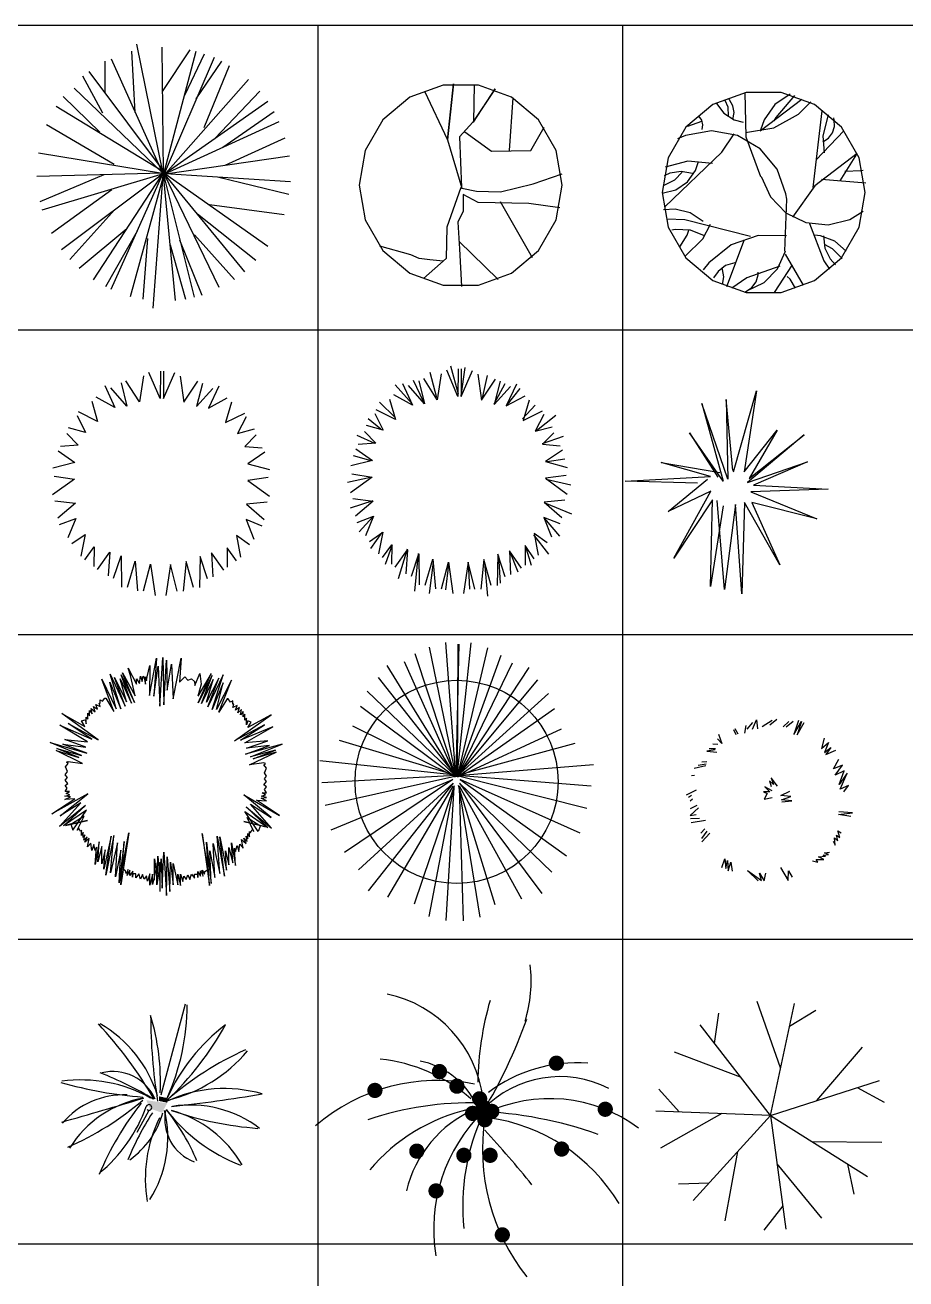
# Model space of a CAD drawing. Extents: x -72339 to 59654, y -38057 to 42097.
# Drawn here: x 11883 to 29229, y 17224 to 41917 of the extents above; entities that cross this region are included whole.
import ezdxf

# ---------------------------------------------------------------- set-up
doc = ezdxf.new("R2010")
doc.units = 0
doc.header["$MEASUREMENT"] = 0
doc.layers.get('0').update_dxf_attribs({"linetype": 'CONTINUOUS'})
doc.layers.add('DIM1', color=3, linetype='CONTINUOUS')
doc.styles.add('DIM', font='txt')

# ---------------------------------------------------------------- blocks, each defined once
blk = doc.blocks.new('403')
at = {"linetype": 'Continuous'}
blk.add_lwpolyline([(1976, 57), (1856, 741), (1508, 1343), (976, 1789), (324, 2027), (-371, 2027), (-1024, 1789), (-1556, 1343), (-1903, 741), (-2024, 57), (-1903, -627), (-1556, -1228), (-1024, -1675), (-371, -1912), (324, -1912), (976, -1675), (1508, -1228), (1856, -627), (1976, 57)], dxfattribs=at)
for points in [[(-737, 1911), (-285, 955), (-166, 2053), (-285, 955), (0, 0), (285, -57), (761, -71), (1402, 86), (1973, 285)], [(238, 2039), (226, 1298), (654, 1954), (214, 1298), (-47, 1012), (-12, 14)], [(939, 742), (1010, 1782)], [(59, 1112), (582, 727), (1355, 742), (1616, 1198)], [(-24, 14), (-297, -770), (-309, -1383), (-760, -1782)], [(1925, -385), (1319, -299), (321, -285), (24, -128), (24, -456), (-83, -670), (-47, -1198), (-12, -1939)], [(1390, -1369), (761, -271)], [(-368, -1440), (-630, -1412), (-844, -1383), (-1010, -1312), (-1616, -1141)], [(-59, -1041), (713, -1797)]]:
    blk.add_lwpolyline(points)
at = {"linetype": 'Continuous', "style": 'DIM', "flags": 1}
for tag in ['XVALUE', 'YVALUE']:
    blk.add_attdef(tag, (-97516, -67323), '', height=0.02, dxfattribs=at)
blk = doc.blocks.new('423')
for p, q in [((-495, 2724), (29, 170)), ((29, 185), (-172, 2815)), ((89, 2779), (29, 185)), ((55, 184), (328, 2808)), ((67, 2779), (55, 184)), ((29, 170), (-772, 2589)), ((649, 2708), (55, 170)), ((55, 170), (922, 2566)), ((29, 170), (-1325, 2362)), ((-991, 2438), (29, 170)), ((1136, 2409), (55, 170)), ((55, 170), (1469, 2323)), ((-1499, 2124), (29, 185)), ((1635, 2081), (55, 184)), ((29, 185), (-1720, 1859)), ((55, 184), (1849, 1810)), ((-1847, 1563), (17, 171)), ((1968, 1510), (67, 170)), ((17, 171), (-2000, 1168)), ((67, 170), (2111, 1111)), ((-2270, 890), (29, 199)), ((2372, 826), (55, 198)), ((29, 199), (-2649, 487)), ((55, 198), (2740, 412)), ((-2614, 58), (29, 199)), ((-2543, -386), (5, 185)), ((-2425, -875), (-32, 115)), ((-32, 115), (-2164, -1324)), ((-1888, -1660), (-22, 43)), ((-22, 43), (-1698, -2079)), ((-789, -2332), (0, 0)), ((2693, -15), (55, 198)), ((2610, -458), (79, 184)), ((1920, -1712), (102, 42)), ((102, 42), (1718, -2126)), ((2479, -942), (114, 113)), ((114, 113), (2206, -1384)), ((-1309, -2203), (-24, -14)), ((-499, -2583), (-13, -42)), ((-13, -42), (-169, -2663)), ((803, -2354), (79, -1)), ((506, -2596), (91, -44)), ((91, -44), (174, -2667)), ((1326, -2240), (102, -15))]:
    blk.add_line(p, q)
blk.add_circle((43, 70), 2000)
at = {"linetype": 'Continuous', "style": 'DIM', "flags": 1}
for tag in ['XVALUE', 'YVALUE']:
    blk.add_attdef(tag, (-103713, -67469), '', height=0.02, dxfattribs=at)
blk = doc.blocks.new('433')
at = {"const_width": 150}
for points in [[(1368, 889, 1), (1518, 889, 1)], [(-935, 724, 1), (-785, 724, 1)], [(-2206, 353, 1), (-2056, 353, 1)], [(-591, 436, 1), (-441, 436, 1)], [(-144, 188, 1), (6, 188, 1)], [(-282, -100, 1), (-132, -100, 1)], [(-75, 23, 1), (75, 23, 1)], [(96, -60, 1), (246, -60, 1)], [(2330, -18, 1), (2480, -18, 1)], [(-41, -224, 1), (109, -224, 1)], [(-1381, -843, 1), (-1231, -843, 1)], [(1471, -802, 1), (1621, -802, 1)], [(-454, -925, 1), (-304, -925, 1)], [(62, -925, 1), (212, -925, 1)], [(-1003, -1626, 1), (-853, -1626, 1)], [(303, -2492, 1), (453, -2492, 1)]]:
    blk.add_lwpolyline(points, format="xyb", close=True, dxfattribs=at)
for centre, radius, start, end in [((-1796, 2518), 2741, 342.9456, 6.4814), ((-2390, -105), 2408, 6.9904, 78.0284), ((6019, 423), 6124, 163.8561, 179.1105), ((-8682, 5160), 10130, 328.9873, 340.361), ((-2374, -2245), 3235, 48.7581, 83.8624), ((-1553, -615), 1577, 28.8901, 78.4579), ((1852, -2013), 2910, 85.8741, 126.9558), ((-899, -3111), 3661, 78.5516, 130.9815), ((1515, -1486), 2110, 62.9909, 135.9102), ((-252, -6171), 6280, 88.3286, 108.729), ((1308, -2740), 2931, 53.3231, 115.7633), ((546, -3565), 3641, 103.0452, 139.7766), ((799, -2190), 2379, 114.0956, 166.2953), ((2275, -2376), 3247, 134.4861, 189.3762), ((3917, -1920), 4319, 155.0888, 185.9637), ((-409, -8081), 8027, 70.5249, 87.8244), ((4051, -802), 4065, 171.2496, 218.2333), ((-388, -3741), 3591, 31.315, 82.1378), ((-16415, -15599), 22375, 39.0488, 42.6799)]:
    blk.add_arc(centre, radius, start, end)
at = {"linetype": 'Continuous', "style": 'DIM', "flags": 1}
for tag in ['XVALUE', 'YVALUE']:
    blk.add_attdef(tag, (-109932, -112932), '', height=0.02, dxfattribs=at)
blk = doc.blocks.new('413')
for p, q in [((-119, 1726), (-338, 2242)), ((-103, 1768), (-258, 2324)), ((-112, 2268), (-119, 1726)), ((-56, 1740), (27, 2296)), ((-56, 2267), (-56, 1725)), ((-56, 1725), (170, 2239)), ((-1209, 1983), (-1013, 1552)), ((-793, 1626), (-995, 2039)), ((-887, 2036), (-775, 1578)), ((-524, 1660), (-792, 2077)), ((-531, 1697), (-662, 2196)), ((-446, 2172), (-524, 1660)), ((277, 2167), (348, 1654)), ((348, 1654), (621, 2068)), ((360, 1668), (467, 2139)), ((716, 2025), (598, 1569)), ((598, 1583), (812, 1982)), ((-1013, 1552), (-1379, 1757)), ((-1018, 1583), (-1351, 1953)), ((-775, 1578), (-1091, 1939)), ((598, 1569), (919, 1925)), ((1037, 1968), (835, 1540)), ((835, 1540), (1204, 1740)), ((859, 1569), (1109, 1882)), ((-1351, 1312), (-1660, 1611)), ((-1463, 1672), (-1349, 1272)), ((1156, 1283), (1406, 1554)), ((1287, 1654), (1168, 1255)), ((-1636, 1084), (-1886, 1283)), ((-1752, 1391), (-1590, 1061)), ((-1349, 1272), (-1727, 1462)), ((1168, 1255), (1548, 1440)), ((1572, 1369), (1406, 1041)), ((1429, 1055), (1810, 1355)), ((-1959, 1037), (-1736, 806)), ((-1590, 1061), (-1921, 1151)), ((1406, 1041), (1738, 1126)), ((1774, 1012), (1548, 784)), ((-1755, 798), (-2100, 955)), ((-1736, 806), (-2081, 782)), ((1548, 798), (1964, 941)), ((1548, 784), (1893, 756)), ((-1826, 456), (-2171, 556)), ((-2130, 697), (-1800, 465)), ((1941, 670), (1608, 442)), ((1643, 442), (1988, 499)), ((-1800, 465), (-2229, 357)), ((1608, 442), (2036, 328)), ((-1838, 128), (-2290, 29)), ((-1804, 137), (-2236, -171)), ((-2208, 199), (-1804, 137)), ((2012, 171), (1608, 114)), ((1608, 114), (2036, -200)), ((1620, 100), (2107, -14)), ((-1791, -328), (-2242, -471)), ((-2190, -286), (-1787, -334)), ((-1787, -334), (-2136, -629)), ((1988, -314), (1584, -357)), ((1584, -357), (1929, -656)), ((1596, -371), (2119, -585)), ((-2101, -757), (-1779, -634)), ((-1791, -642), (-2064, -941)), ((-1779, -634), (-1939, -1016)), ((1893, -784), (1572, -656)), ((1572, -656), (1727, -1041)), ((1584, -670), (1881, -1027)), ((-1857, -1132), (-1593, -950)), ((-1613, -955), (-1838, -1269)), ((-1593, -950), (-1682, -1376)), ((1643, -1155), (1382, -970)), ((1382, -970), (1465, -1398)), ((-1600, -1449), (-1418, -1195)), ((-1410, -1198), (-1553, -1583)), ((-1418, -1195), (-1423, -1579)), ((1382, -1469), (1204, -1212)), ((1204, -1212), (1204, -1597)), ((1204, -1212), (1323, -1597)), ((1370, -998), (1667, -1383)), ((-1353, -1638), (-1110, -1298)), ((-1114, -1283), (-1292, -1868)), ((-1110, -1298), (-1141, -1769)), ((-1034, -1813), (-886, -1373)), ((-900, -1369), (-971, -2110)), ((-886, -1373), (-882, -1986)), ((-763, -1988), (-614, -1476)), ((-614, -1476), (-562, -2062)), ((669, -1383), (657, -1996)), ((812, -1825), (669, -1383)), ((681, -1412), (716, -1954)), ((1132, -1654), (895, -1312)), ((895, -1312), (919, -1782)), ((895, -1312), (1061, -1725)), ((-602, -1540), (-686, -2153)), ((-443, -2063), (-306, -1538)), ((-305, -1583), (-365, -2082)), ((-306, -1538), (-219, -2152)), ((87, -1540), (-8, -2153)), ((217, -2068), (87, -1540)), ((87, -1540), (111, -2068)), ((396, -1483), (336, -2068)), ((538, -1996), (396, -1483)), ((408, -1554), (467, -2210))]:
    blk.add_line(p, q)
at = {"linetype": 'Continuous', "style": 'DIM', "flags": 1}
for tag in ['XVALUE', 'YVALUE']:
    blk.add_attdef(tag, (-96763, -67230), '', height=0.02, dxfattribs=at)
blk = doc.blocks.new('432')
for p, q in [((-120, 124), (361, 1916)), ((-361, -186), (-601, -618))]:
    blk.add_line(p, q)
for centre, radius, start, end in [((-4152, 1914), 4546, 335.9502, 359.758), ((-7932, -4496), 8916, 30.5938, 42.4768), ((-2559, -624), 2479, 17.0473, 60.0694), ((-4683, 375), 4550, 357.3527, 16.7883), ((10224, 1697), 10550, 180.0406, 189.2545), ((3418, -1484), 3751, 127.198, 155.6633), ((-4176, 4445), 6084, 313.3426, 331.0902), ((3999, -4525), 6055, 113.9152, 131.3416), ((-674, 2879), 2941, 283.5808, 319.9992), ((-3523, -5243), 6203, 58.4211, 69.2145), ((-1068, -319), 903, 23.5543, 104.0813), ((94, 7949), 7888, 253.8941, 265.8232), ((-1691, -2373), 2791, 60.7276, 97.9536), ((1130, -2454), 2702, 74.0908, 114.731), ((-26693, 86392), 90227, 285.83192, 286.89997), ((-864, -1437), 1562, 87.2952, 139.9917), ((-4409, 4638), 6063, 293.8573, 310.3893), ((-96, -2051), 2145, 99.8628, 148.3847), ((-2554, 25510), 25749, 275.8835, 279.8947), ((4128, -3715), 5920, 141.6493, 157.4278), ((-3265, 918), 3030, 309.4698, 340.3125), ((4553, -3327), 5752, 147.3863, 157.8061), ((-1712, 225), 1688, 305.2439, 344.4946), ((-360, -122), 55.4, 231.0779, 160.3125), ((-2232, -722), 2245, 327.26, 13.8236), ((854, -351), 903, 169.4664, 249.1589), ((2596, 1807), 3274, 217.0365, 249.3616), ((-3231, -2760), 4131, 22.5665, 38.5429), ((2311, 6316), 6871, 251.1082, 265.6163), ((-513, -2401), 2295, 29.9198, 74.8757), ((450, -2349), 2273, 52.9364, 98.7741), ((2304, -1530), 2736, 153.9832, 189.4317)]:
    blk.add_arc(centre, radius, start, end)
for points in [[(-412, 20), (0, -41), (-343, -144), (-103, -227)], [(-163, 96), (5, 60), (-163, 5), (5, -32)]]:
    blk.add_solid(points)
at = {"linetype": 'Continuous', "style": 'DIM', "flags": 1}
for tag in ['XVALUE', 'YVALUE']:
    blk.add_attdef(tag, (-106235, -67510), '', height=0.02, dxfattribs=at)
blk = doc.blocks.new('402')
for p, q in [((-547, 1283), (-614, 2492)), ((-526, 2625), (-3, 71)), ((-21, 2571), (0, 100)), ((-12, 1697), (532, 2517)), ((0, 29), (650, 2488)), ((-1141, 1683), (-1141, 2290)), ((-1022, 2339), (-3, 71)), ((1006, 2365), (0, 29)), ((428, 1626), (817, 2438)), ((654, 1554), (1156, 2294)), ((-1188, 1269), (-1579, 2000)), ((-1460, 2092), (59, 57)), ((808, 984), (1308, 2209)), ((-2, 86), (-1751, 1760)), ((0, 29), (1683, 1931)), ((-1248, 898), (-1966, 1600)), ((2063, 1500), (36, 71)), ((1022, 770), (1908, 1701)), ((-2102, 1407), (-24, 143)), ((1176, 599), (2189, 1301)), ((-963, 257), (-2294, 1037)), ((36, 71), (2287, 1108)), ((1224, 242), (2407, 786)), ((-2454, 485), (-12, 85)), ((48, 71), (2487, 426)), ((-12, 85), (-2488, 23)), ((-1165, 57), (-2427, -479)), ((0, 71), (-2384, -644)), ((-2000, -1413), (-14, 71)), ((-1369, -2013), (-36, 29)), ((-1022, -2197), (-3, 71)), ((-640, -2342), (0, 0)), ((-2, 57), (-203, -2573)), ((0, 85), (613, -2355)), ((0, 57), (241, -2418)), ((12, 85), (1603, -1857)), ((1105, -2167), (24, 72)), ((2063, -1358), (36, 72)), ((2507, -81), (48, 71)), ((1070, 14), (2480, -324)), ((-1010, -243), (-2198, -1098)), ((-951, -627), (-1834, -1615)), ((677, -713), (1830, -1626)), ((915, -528), (2388, -727)), ((-713, -1012), (-1655, -1792)), ((-511, -1055), (-1135, -2150)), ((-309, -1198), (-401, -2394)), ((321, -1226), (764, -2313)), ((618, -1126), (1406, -2004)), ((143, -1326), (444, -2391))]:
    blk.add_line(p, q)
at = {"linetype": 'Continuous', "style": 'DIM', "flags": 1}
for tag in ['XVALUE', 'YVALUE']:
    blk.add_attdef(tag, (-97621, -67099), '', height=0.02, dxfattribs=at)
blk = doc.blocks.new('422')
for p, q in [((-350, 1628), (-208, 2363)), ((-208, 2363), (-263, 1615)), ((-143, 1418), (-88, 2376)), ((-88, 2376), (-66, 1444)), ((-66, 1444), (-11, 2323)), ((-11, 2323), (-1, 1733)), ((-1, 1733), (87, 2245)), ((87, 2245), (120, 1562)), ((120, 1562), (273, 2363)), ((273, 2363), (240, 1890)), ((-1125, 2051), (-828, 1417)), ((-916, 1366), (-1125, 2051)), ((-1038, 1985), (-804, 1508)), ((-828, 1417), (-1038, 1985)), ((-906, 2035), (-641, 1493)), ((-706, 1481), (-906, 2035)), ((-883, 2074), (-628, 1624)), ((-641, 1493), (-883, 2074)), ((-722, 2021), (-766, 2166)), ((-766, 2166), (-602, 1851)), ((-628, 1624), (-722, 2021)), ((-547, 1864), (-525, 2008)), ((-525, 2008), (-493, 1903)), ((-493, 1903), (-471, 2008)), ((-471, 2008), (-460, 1995)), ((-460, 1995), (-427, 1851)), ((-427, 1851), (-427, 1995)), ((-427, 1995), (-405, 1917)), ((-405, 1917), (-394, 1995)), ((-394, 1995), (-340, 2218)), ((-340, 2218), (-350, 1628)), ((-263, 1615), (-176, 2205)), ((-176, 2205), (-143, 1418)), ((240, 1890), (349, 1995)), ((349, 1995), (404, 1930)), ((546, 1825), (645, 2061)), ((863, 2061), (601, 1615)), ((612, 1483), (863, 2061)), ((885, 2021), (612, 1483)), ((645, 2061), (666, 1851)), ((678, 1470), (885, 2021)), ((1104, 2035), (798, 1405)), ((885, 1352), (1104, 2035)), ((-1290, 1949), (-1003, 1367)), ((-1048, 1315), (-1290, 1949)), ((-1127, 1894), (-916, 1366)), ((-1003, 1367), (-1127, 1894)), ((-929, 1957), (-706, 1481)), ((-804, 1508), (-929, 1957)), ((-602, 1851), (-602, 1956)), ((-602, 1956), (-547, 1864)), ((404, 1930), (481, 1956)), ((481, 1956), (535, 1903)), ((535, 1903), (546, 1825)), ((666, 1851), (601, 1615)), ((907, 1943), (678, 1470)), ((1017, 1969), (776, 1497)), ((776, 1497), (907, 1943)), ((798, 1405), (1017, 1969)), ((1104, 1877), (885, 1352)), ((1268, 1930), (973, 1352)), ((973, 1352), (1104, 1877)), ((1017, 1300), (1268, 1930)), ((-1319, 1477), (-1318, 1542)), ((-1318, 1542), (-1275, 1516)), ((-1275, 1516), (-1230, 1580)), ((-1230, 1580), (-1208, 1580)), ((-1208, 1580), (-1048, 1315)), ((1180, 1562), (1017, 1300)), ((1202, 1562), (1180, 1562)), ((1246, 1497), (1202, 1562)), ((1290, 1523), (1246, 1497)), ((1290, 1457), (1290, 1523)), ((-2077, 1278), (-1621, 1022)), ((-1363, 756), (-2077, 1278)), ((-1564, 1165), (-1563, 1284)), ((-1563, 1284), (-1531, 1230)), ((-1531, 1230), (-1529, 1335)), ((-1529, 1335), (-1475, 1269)), ((-1495, 1374), (-1420, 1308)), ((-1475, 1269), (-1495, 1374)), ((-1451, 1413), (-1375, 1359)), ((-1420, 1308), (-1451, 1413)), ((-1407, 1452), (-1320, 1411)), ((-1375, 1359), (-1407, 1452)), ((-1341, 1477), (-1319, 1477)), ((-1320, 1411), (-1341, 1477)), ((1290, 1392), (1312, 1457)), ((1312, 1457), (1290, 1457)), ((1377, 1431), (1290, 1392)), ((1323, 736), (2045, 1247)), ((1345, 1339), (1377, 1431)), ((1421, 1392), (1345, 1339)), ((1388, 1287), (1421, 1392)), ((1465, 1352), (1388, 1287)), ((1443, 1247), (1465, 1352)), ((1498, 1313), (1443, 1247)), ((1498, 1208), (1498, 1313)), ((1531, 1260), (1498, 1208)), ((1531, 1142), (1531, 1260)), ((2045, 1247), (1585, 998)), ((-2113, 1042), (-1483, 770)), ((-1571, 719), (-2113, 1042)), ((-1948, 1079), (-1363, 756)), ((-1483, 770), (-1948, 1079)), ((-1685, 1128), (-1619, 1153)), ((-1621, 1022), (-1685, 1128)), ((-1619, 1153), (-1598, 1074)), ((-1598, 1074), (-1597, 1205)), ((-1597, 1205), (-1564, 1165)), ((1913, 1050), (1323, 736)), ((1443, 749), (1913, 1050)), ((2077, 1011), (1443, 749)), ((1563, 1182), (1531, 1142)), ((1531, 696), (2077, 1011)), ((1563, 1050), (1563, 1182)), ((1585, 1129), (1563, 1050)), ((1651, 1103), (1585, 1129)), ((1585, 998), (1651, 1103)), ((-2019, 765), (-1571, 719)), ((-1605, 615), (-2019, 765)), ((-2304, 704), (-1585, 496)), ((-1685, 445), (-2304, 704)), ((-2186, 545), (-1740, 407)), ((-1665, 288), (-2186, 545)), ((-2175, 584), (-1685, 445)), ((-1740, 407), (-2175, 584)), ((-2053, 674), (-1605, 615)), ((-1585, 496), (-2053, 674)), ((1979, 736), (1531, 696)), ((2263, 670), (1541, 473)), ((1541, 473), (2012, 644)), ((1563, 591), (1979, 736)), ((2012, 644), (1563, 591)), ((1618, 263), (2143, 512)), ((1640, 420), (2263, 670)), ((2132, 552), (1640, 420)), ((1694, 381), (2132, 552)), ((2143, 512), (1694, 381)), ((-2005, 227), (-1949, 292)), ((-1982, 319), (-1949, 331)), ((-1949, 292), (-1982, 319)), ((-1949, 331), (-1665, 288)), ((1902, 302), (1618, 263)), ((1935, 289), (1902, 302)), ((1902, 263), (1935, 289)), ((1957, 197), (1902, 263)), ((-2009, -35), (-1964, 16)), ((-2007, 70), (-1963, 134)), ((-1964, 16), (-2007, 70)), ((-1963, 134), (-2005, 227)), ((1913, 105), (1957, 197)), ((1957, 40), (1913, 105)), ((1913, -13), (1957, 40)), ((-2012, -258), (-1967, -193)), ((-2010, -140), (-1955, -102)), ((-1967, -193), (-2010, -140)), ((-1955, -102), (-2009, -35)), ((1902, -131), (1957, -65)), ((1957, -170), (1902, -131)), ((1957, -65), (1913, -13)), ((1913, -222), (1957, -170)), ((1957, -288), (1913, -222)), ((-1564, -305), (-2270, -701)), ((-2270, -701), (-1818, -406)), ((-2121, -953), (-1698, -486)), ((-2107, -743), (-1564, -305)), ((-1698, -486), (-2107, -743)), ((-2015, -416), (-1904, -365)), ((-1818, -406), (-2015, -416)), ((-2014, -350), (-1915, -326)), ((-1904, -365), (-2014, -350)), ((-1925, -260), (-2012, -258)), ((-1991, -298), (-1925, -260)), ((-1915, -326), (-1991, -298)), ((2045, -774), (1509, -328)), ((1509, -328), (2208, -734)), ((2208, -734), (1760, -433)), ((1760, -433), (1957, -446)), ((1848, -393), (1957, -380)), ((1957, -446), (1848, -393)), ((1859, -354), (1935, -328)), ((1957, -380), (1859, -354)), ((1935, -328), (1870, -288)), ((1870, -288), (1957, -288)), ((-1612, -540), (-2121, -953)), ((-2044, -940), (-1612, -540)), ((-1591, -632), (-2044, -940)), ((-1860, -1022), (-1591, -632)), ((1793, -1049), (1531, -656)), ((1531, -656), (1979, -971)), ((1979, -971), (1552, -564)), ((1552, -564), (2055, -984)), ((2055, -984), (1640, -511)), ((1640, -511), (2045, -774)), ((-2000, -928), (-1572, -829)), ((-1868, -891), (-2000, -928)), ((-1572, -829), (-1901, -903)), ((-1901, -903), (-1860, -1022)), ((-1637, -750), (-1868, -891)), ((-1772, -1023), (-1637, -750)), ((-1739, -984), (-1772, -1023)), ((-1707, -1050), (-1739, -984)), ((1935, -958), (1509, -853)), ((1509, -853), (1837, -931)), ((1706, -1049), (1574, -774)), ((1574, -774), (1804, -918)), ((1837, -931), (1793, -1049)), ((1804, -918), (1935, -958)), ((-1685, -1025), (-1707, -1050)), ((-1686, -1130), (-1685, -1025)), ((-1652, -1065), (-1686, -1130)), ((-1654, -1170), (-1652, -1065)), ((-1620, -1117), (-1654, -1170)), ((-1644, -1222), (-1620, -1117)), ((-1577, -1157), (-1644, -1222)), ((-1622, -1262), (-1577, -1157)), ((-1534, -1184), (-1622, -1262)), ((-1569, -1354), (-1534, -1184)), ((-1107, -1138), (-1248, -1792)), ((-1052, -1126), (-1206, -1911)), ((-1206, -1911), (-1107, -1138)), ((-1117, -1860), (-1052, -1126)), ((-756, -1078), (-913, -2099)), ((-887, -1785), (-756, -1078)), ((809, -1797), (688, -1089)), ((688, -1089), (831, -2112)), ((1038, -1876), (984, -1141)), ((984, -1141), (1126, -1929)), ((1126, -1929), (1038, -1154)), ((1038, -1154), (1170, -1811)), ((1498, -1377), (1465, -1207)), ((1465, -1207), (1552, -1285)), ((1552, -1285), (1509, -1180)), ((1509, -1180), (1574, -1246)), ((1574, -1246), (1552, -1141)), ((1552, -1141), (1585, -1194)), ((1585, -1194), (1585, -1089)), ((1585, -1089), (1618, -1154)), ((1618, -1154), (1618, -1049)), ((1618, -1049), (1640, -1076)), ((1640, -1076), (1673, -1010)), ((1673, -1010), (1706, -1049)), ((-1502, -1277), (-1569, -1354)), ((-1483, -1421), (-1502, -1277)), ((-1448, -1304), (-1483, -1421)), ((-1417, -1422), (-1448, -1304)), ((-1338, -1253), (-1421, -1698)), ((-1421, -1698), (-1394, -1357)), ((-1394, -1357), (-1417, -1422)), ((-1366, -1646), (-1338, -1253)), ((-1285, -1346), (-1366, -1646)), ((-1290, -1687), (-1285, -1346)), ((-1220, -1412), (-1290, -1687)), ((-1248, -1792), (-1220, -1412)), ((-977, -1271), (-1117, -1860)), ((-1020, -1940), (-977, -1271)), ((-914, -1417), (-1020, -1940)), ((-846, -1247), (-945, -2059)), ((-945, -2059), (-914, -1417)), ((-913, -2099), (-846, -1247)), ((-99, -2165), (-66, -1456)), ((-66, -1456), (-11, -2309)), ((831, -2112), (776, -1259)), ((776, -1259), (863, -2073)), ((863, -2073), (842, -1430)), ((842, -1430), (940, -1955)), ((940, -1955), (907, -1285)), ((907, -1285), (1038, -1876)), ((1170, -1811), (1148, -1430)), ((1148, -1430), (1213, -1706)), ((1213, -1706), (1213, -1364)), ((1213, -1364), (1290, -1666)), ((1290, -1666), (1268, -1272)), ((1268, -1272), (1345, -1719)), ((1345, -1719), (1323, -1377)), ((1323, -1377), (1345, -1443)), ((1345, -1443), (1377, -1325)), ((1377, -1325), (1410, -1443)), ((1410, -1443), (1432, -1299)), ((1432, -1299), (1498, -1377)), ((-196, -1677), (-290, -2095)), ((-252, -2007), (-252, -1587)), ((-252, -1587), (-197, -2007)), ((-141, -1651), (-202, -2097)), ((-202, -2097), (-196, -1677)), ((-197, -2007), (-187, -1535)), ((-187, -1535), (-143, -2007)), ((-143, -2007), (-121, -1587)), ((-139, -2229), (-141, -1651)), ((-121, -1587), (-99, -2165)), ((-11, -2309), (-1, -1548)), ((-1, -1548), (54, -2230)), ((54, -2230), (65, -1653)), ((65, -1653), (120, -2099)), ((120, -2099), (120, -1679)), ((120, -1679), (207, -2099)), ((-822, -1825), (-887, -1785)), ((-811, -1878), (-822, -1825)), ((-766, -1800), (-811, -1878)), ((-790, -1917), (-766, -1800)), ((-734, -1813), (-790, -1917)), ((-735, -1918), (-734, -1813)), ((-679, -1827), (-735, -1918)), ((-681, -1945), (-679, -1827)), ((-680, -1880), (-681, -1945)), ((-615, -1881), (-680, -1880)), ((-616, -1959), (-615, -1881)), ((-560, -1881), (-616, -1959)), ((-529, -1987), (-560, -1881)), ((-484, -1896), (-529, -1987)), ((-452, -1988), (-484, -1896)), ((-408, -1923), (-452, -1988)), ((-387, -2028), (-408, -1923)), ((-341, -1885), (-387, -2028)), ((-345, -2108), (-341, -1885)), ((-287, -1886), (-345, -2108)), ((-290, -2095), (-287, -1886)), ((207, -2099), (207, -1889)), ((207, -1889), (262, -2112)), ((262, -2112), (262, -1889)), ((262, -1889), (306, -2034)), ((306, -2034), (328, -1929)), ((328, -1929), (371, -1994)), ((371, -1994), (404, -1902)), ((404, -1902), (448, -1994)), ((448, -1994), (481, -1889)), ((481, -1889), (535, -1968)), ((535, -1968), (535, -1889)), ((535, -1889), (601, -1889)), ((601, -1955), (601, -1837)), ((601, -1837), (656, -1929)), ((601, -1889), (601, -1955)), ((656, -1929), (656, -1824)), ((656, -1824), (710, -1929)), ((710, -1929), (688, -1811)), ((688, -1811), (732, -1889)), ((732, -1889), (743, -1837)), ((743, -1837), (809, -1797))]:
    blk.add_line(p, q)
at = {"linetype": 'Continuous', "style": 'DIM', "flags": 1}
for tag in ['XVALUE', 'YVALUE']:
    blk.add_attdef(tag, (-98166, -67859), '', height=0.02, dxfattribs=at)
blk = doc.blocks.new('412')
for p, q in [((-97, 1772), (-316, 2288)), ((-90, 2314), (-97, 1772)), ((-33, 2314), (-33, 1772)), ((-33, 1772), (192, 2285)), ((-1187, 2029), (-990, 1599)), ((-752, 1624), (-1068, 1985)), ((-865, 2082), (-752, 1624)), ((-502, 1706), (-769, 2123)), ((-423, 2219), (-502, 1706)), ((299, 2214), (371, 1700)), ((371, 1700), (644, 2114)), ((739, 2071), (620, 1615)), ((1060, 2014), (858, 1586)), ((-990, 1599), (-1356, 1803)), ((620, 1615), (941, 1971)), ((858, 1586), (1226, 1786)), ((-1327, 1318), (-1705, 1509)), ((-1440, 1719), (-1327, 1318)), ((1309, 1700), (1191, 1301)), ((1191, 1301), (1571, 1487)), ((-1729, 1438), (-1567, 1107)), ((1595, 1415), (1428, 1087)), ((-1936, 1084), (-1713, 853)), ((-1567, 1107), (-1899, 1197)), ((1428, 1087), (1761, 1173)), ((1797, 1059), (1571, 831)), ((-2107, 744), (-1777, 511)), ((-1713, 853), (-2058, 829)), ((1571, 831), (1915, 802)), ((-1777, 511), (-2207, 403)), ((1963, 717), (1630, 488)), ((1630, 488), (2058, 374)), ((-1782, 183), (-2214, -125)), ((-2185, 246), (-1782, 183)), ((2034, 217), (1630, 160)), ((1630, 160), (2058, -153)), ((-2168, -240), (-1764, -288)), ((-1764, -288), (-2113, -582)), ((2011, -268), (1606, -310)), ((1606, -310), (1951, -610)), ((-2079, -711), (-1756, -587)), ((-1756, -587), (-1916, -970)), ((1915, -738), (1595, -610)), ((1595, -610), (1749, -995)), ((-1834, -1085), (-1571, -903)), ((-1571, -903), (-1660, -1330)), ((1666, -1109), (1405, -923)), ((1405, -923), (1488, -1351)), ((-1577, -1403), (-1396, -1148)), ((-1396, -1148), (-1401, -1533)), ((1405, -1423), (1226, -1166)), ((1226, -1166), (1226, -1551)), ((-1330, -1591), (-1088, -1252)), ((-1088, -1252), (-1118, -1722)), ((-1012, -1767), (-863, -1326)), ((-863, -1326), (-860, -1940)), ((-741, -1941), (-591, -1430)), ((-591, -1430), (-540, -2015)), ((418, -1437), (359, -2021)), ((561, -1950), (418, -1437)), ((692, -1337), (680, -1950)), ((834, -1779), (692, -1337)), ((1155, -1608), (917, -1266)), ((917, -1266), (941, -1736)), ((-421, -2017), (-283, -1491)), ((-283, -1491), (-196, -2106)), ((109, -1494), (14, -2107)), ((240, -2021), (109, -1494))]:
    blk.add_line(p, q)
at = {"linetype": 'Continuous', "style": 'DIM', "flags": 1}
for tag in ['XVALUE', 'YVALUE']:
    blk.add_attdef(tag, (-96531, -67694), '', height=0.02, dxfattribs=at)
blk = doc.blocks.new('434')
for p, q in [((203, 937), (-258, 2244)), ((-1101, 1421), (-1016, 2018)), ((0, 0), (478, 2208)), ((380, 1757), (893, 2076)), ((0, 0), (-1384, 1785)), ((-587, 758), (-1885, 1245)), ((912, 293), (1814, 1346)), ((-1796, 70), (-2198, 518)), ((0, 0), (2150, 690)), ((1711, 549), (2243, 265)), ((0, 0), (-2257, 87)), ((-958, 37), (-2165, -644)), ((0, 0), (-1517, -1673)), ((0, 0), (1910, -1204)), ((0, 0), (306, -2238)), ((-644, -710), (-898, -2073)), ((811, -511), (2196, -525)), ((130, -950), (1010, -2021)), ((1520, -958), (1644, -1548)), ((-1207, -1331), (-1811, -1351)), ((243, -1781), (-129, -2256))]:
    blk.add_line(p, q)
at = {"layer": 'DIM1', "linetype": 'Continuous', "style": 'DIM', "flags": 1}
for tag in ['XVALUE', 'YVALUE']:
    blk.add_attdef(tag, (-11058, -10457), '', height=0.02, dxfattribs=at)
blk = doc.blocks.new('404')
at = {"linetype": 'Continuous'}
for points in [[(1868, 87), (1748, 771), (1401, 1373), (868, 1819), (216, 2057), (-479, 2057), (-1132, 1819), (-1664, 1373), (-2011, 771), (-2132, 87), (-2011, -597), (-1664, -1199), (-1132, -1645), (-479, -1883), (216, -1883), (868, -1645), (1401, -1199), (1748, -597), (1868, 87)], [(-500, 2055), (-484, 1182), (-191, 401)], [(391, 2026), (91, 1817), (-120, 1517), (-191, 1313)], [(474, 1998), (107, 1566), (70, 1499)], [(-1058, 1841), (-914, 1649), (-713, 1519), (-536, 1470)], [(-821, 1598), (-834, 1764), (-892, 1898)], [(-738, 1527), (-714, 1660), (-737, 1793), (-804, 1910), (-833, 1941)], [(-488, 1271), (66, 1359), (557, 1631), (795, 1869)], [(-203, 1299), (617, 1926)], [(-1356, 1484), (-1629, 1385)], [(-1344, 1328), (-1332, 1418), (-1352, 1508), (-1402, 1585), (-1415, 1598)], [(843, 187), (1021, 1698)], [(1033, 1085), (1144, 1156), (1224, 1261), (1263, 1387), (1257, 1519), (1247, 1556)], [(1140, 1613), (1036, 1201), (1057, 871)], [(-2080, -198), (-955, 878), (-714, 1242)], [(308, 58), (133, 547), (-199, 946), (-648, 1207), (-1158, 1299), (-1670, 1211), (-1831, 1142)], [(902, 729), (1449, 1299)], [(1710, 857), (875, 221), (433, -397)], [(1698, 843), (1366, 315)], [(-2128, 73), (-1861, 142), (-1634, 299), (-1475, 523), (-1415, 700)], [(-1534, 458), (-1755, 502), (-1978, 467), (-2092, 415)], [(-1142, 657), (-1622, 701), (-2069, 586)], [(1464, 507), (1791, 520), (1829, 529)], [(-2092, 230), (-1882, 336), (-1736, 486)], [(-179, 401), (0, 0), (305, -315), (700, -507), (1137, -552), (1562, -445), (1829, -284)], [(1877, 272), (1009, 344)], [(284, -1068), (324, -42), (308, 58)], [(-1320, -484), (-1577, -313), (-1877, -240), (-2104, -255)], [(-393, -783), (-1681, -452), (-2033, -441)], [(-1296, -769), (-1574, -655), (-1874, -643), (-1938, -654)], [(-1783, -983), (-1639, -757), (-1605, -654)], [(-1676, -1168), (-1331, -823), (-1177, -540)], [(772, -526), (1052, -1256), (1164, -1425)], [(320, -769), (-242, -759), (-773, -942), (-1209, -1296), (-1320, -1439)], [(-857, -1767), (-512, -840)], [(1496, -1068), (1268, -873), (986, -768), (867, -754)], [(1045, -769), (1070, -1007), (1176, -1223), (1282, -1339)], [(1413, -1211), (1224, -1023), (1068, -940)], [(-464, -1852), (-123, -1687), (141, -1415), (296, -1069), (296, -1068)], [(653, -1738), (296, -1125)], [(-702, -1296), (-881, -1352), (-1030, -1466), (-1118, -1596)], [(-940, -1724), (-916, -1576), (-944, -1428), (-952, -1410)], [(189, -1367), (-466, -1595), (-761, -1795)], [(-488, -1867), (-368, -1787), (-282, -1670), (-241, -1532), (-239, -1482)], [(82, -1881), (439, -1339)], [(498, -1795), (388, -1621), (332, -1567)]]:
    blk.add_lwpolyline(points, dxfattribs=at)
at = {"linetype": 'Continuous', "style": 'DIM', "flags": 1}
for tag in ['XVALUE', 'YVALUE']:
    blk.add_attdef(tag, (-97598, -67151), '', height=0.02, dxfattribs=at)
blk = doc.blocks.new('464')
for p, q in [((-386, 1343), (-307, 1530)), ((-307, 1530), (-289, 1352)), ((-193, 1399), (0, 1521)), ((-44, 1427), (96, 1540)), ((219, 1390), (333, 1493)), ((280, 1390), (412, 1502)), ((517, 1512), (429, 1239)), ((429, 1239), (578, 1493)), ((578, 1493), (491, 1230)), ((-1052, 1249), (-990, 1061)), ((-710, 1230), (-754, 1333)), ((-666, 1249), (-727, 1352)), ((-535, 1267), (-508, 1418)), ((-491, 1343), (-377, 1474)), ((491, 1230), (631, 1474)), ((-1069, 1042), (-1165, 1051)), ((-990, 1061), (-1078, 1155)), ((1025, 1164), (973, 967)), ((973, 967), (1113, 1080)), ((1113, 1080), (1034, 883)), ((-1122, 939), (-1288, 911)), ((-1288, 911), (-1087, 892)), ((-1113, 958), (-1236, 958)), ((1034, 883), (1157, 986)), ((1157, 986), (1060, 845)), ((1060, 845), (1253, 930)), ((1209, 563), (1314, 751)), ((-1306, 620), (-1533, 573)), ((-1297, 657), (-1455, 629)), ((-1288, 704), (-1384, 695)), ((1384, 638), (1209, 563)), ((1244, 441), (1384, 638)), ((1420, 526), (1244, 441)), ((1323, 254), (1420, 526)), ((-1525, 432), (-1586, 423)), ((-52, 329), (-17, 216)), ((26, 254), (-52, 329)), ((-17, 385), (26, 254)), ((105, 225), (-17, 385)), ((1481, 479), (1323, 254)), ((1341, 160), (1481, 479)), ((-1498, 141), (-1691, 47)), ((-1586, 38), (-1647, 0)), ((-167, 113), (-96, 75)), ((-44, 113), (-167, 113)), ((-96, 75), (-158, -37)), ((-158, -37), (0, 0)), ((-140, 207), (-44, 113)), ((0, 131), (-140, 207)), ((175, 38), (351, 122)), ((368, 19), (175, 38)), ((184, -47), (368, 19)), ((1507, 235), (1341, 160)), ((1411, 113), (1507, 235)), ((-1568, -37), (-1612, -75)), ((-1481, -159), (-1612, -225)), ((-1446, -206), (-1612, -357)), ((386, -66), (184, -47)), ((193, -84), (386, -66)), ((-1612, -357), (-1498, -338)), ((-1428, -413), (-1604, -422)), ((-1314, -451), (-1595, -498)), ((1306, -338), (1586, -300)), ((1551, -375), (1306, -338)), ((1586, -300), (1314, -282)), ((-1323, -619), (-1402, -704)), ((-1288, -666), (-1393, -807)), ((-1227, -704), (-1384, -873)), ((1297, -657), (1358, -695)), ((1332, -789), (1297, -657)), ((1200, -864), (1244, -939)), ((1227, -798), (1297, -845)), ((1244, -939), (1227, -798)), ((1271, -742), (1332, -789)), ((1297, -845), (1271, -742)), ((-990, -1380), (-929, -1211)), ((-929, -1211), (-911, -1399)), ((868, -1220), (1016, -1220)), ((903, -1277), (868, -1220)), ((911, -1173), (1052, -1155)), ((1016, -1220), (911, -1173)), ((1008, -1136), (1113, -1126)), ((1052, -1155), (1008, -1136)), ((1034, -1089), (1130, -1079)), ((1113, -1126), (1034, -1089)), ((-911, -1399), (-876, -1239)), ((-876, -1239), (-868, -1446)), ((-868, -1446), (-815, -1277)), ((-815, -1277), (-789, -1455)), ((-482, -1436), (-210, -1633)), ((-272, -1643), (-482, -1436)), ((167, -1380), (316, -1633)), ((316, -1633), (324, -1446)), ((324, -1446), (394, -1568)), ((797, -1249), (903, -1277)), ((-245, -1493), (-158, -1643)), ((-210, -1633), (-245, -1493)), ((-158, -1643), (-123, -1493))]:
    blk.add_line(p, q)
at = {"style": 'DIM', "flags": 1}
for tag in ['XVALUE', 'YVALUE']:
    blk.add_attdef(tag, (0, 0), '', height=0.02, dxfattribs=at)
blk = doc.blocks.new('414')
for p, q in [((-32, 406), (-165, 1805)), ((-165, 1805), (-131, 236)), ((-21, 380), (432, 1975)), ((432, 1975), (189, 380)), ((-131, 236), (-640, 1727)), ((-640, 1727), (-220, 197)), ((-220, 197), (-883, 1151)), ((-883, 1151), (-330, 275)), ((189, 380), (841, 1204)), ((1371, 1112), (255, 171)), ((841, 1204), (288, 249)), ((288, 249), (1371, 1112)), ((-474, 289), (-1446, 563)), ((-1446, 563), (-286, 367)), ((255, 171), (1437, 576)), ((1437, 576), (377, 119)), ((-2154, 197), (-474, 289)), ((-728, 158), (-2154, 197)), ((-1303, -404), (-529, 236)), ((-463, 1), (-1303, -404)), ((-1192, -1319), (-463, 1)), ((1846, 40), (322, -12)), ((377, 119), (1846, 40)), ((-430, -169), (-1192, -1319)), ((-474, -1881), (-430, -169)), ((-198, -1934), (-341, -182)), ((200, -221), (145, -2025)), ((896, -1450), (200, -221)), ((322, -12), (1625, -548)), ((1625, -548), (344, -221)), ((344, -221), (896, -1450)), ((-220, -287), (-474, -1881)), ((23, -260), (-198, -1934)), ((145, -2025), (23, -260))]:
    blk.add_line(p, q)
at = {"linetype": 'Continuous', "style": 'DIM', "flags": 1}
for tag in ['XVALUE', 'YVALUE']:
    blk.add_attdef(tag, (-99076, -68896), '', height=0.02, dxfattribs=at)

msp = doc.modelspace()

# ---------------------------------------------------------------- linework, layer by layer
for p, q in [((-346, 41917), (59654, 41917)), ((17654, -18083), (17654, 41917)), ((23654, -12083), (23654, 41917)), ((-346, 35917), (59654, 35917)), ((-346, 29917), (59654, 29917)), ((-346, 23917), (59654, 23917)), ((-346, 17917), (59654, 17917))]:
    msp.add_line(p, q)

# ---------------------------------------------------------------- block references
for name, p in [('402', (14600, 38913)), ('403', (20486, 38705)), ('404', (26559, 38533)), ('412', (14639, 32789)), ('413', (20524, 32877)), ('414', (25852, 32738)), ('423', (20338, 26943)), ('422', (14682, 27084)), ('464', (26593, 26706)), ('433', (20903, 20583)), ('432', (14682, 20724)), ('434', (26559, 20442))]:
    msp.add_blockref(name, p)

doc.saveas('drawing.dxf')
